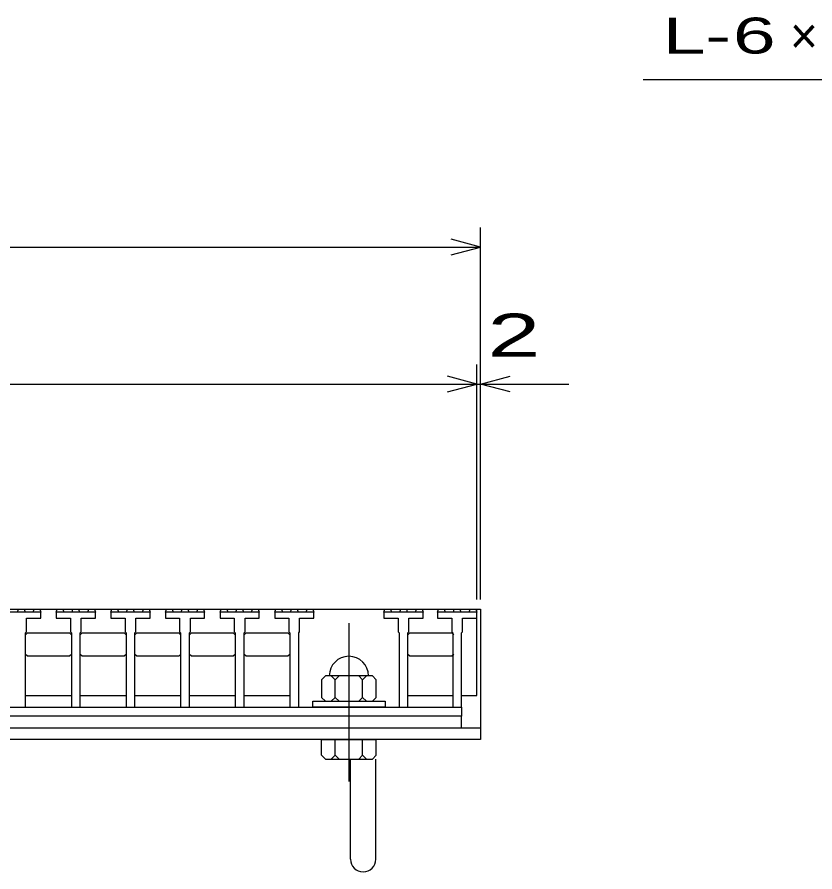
# Model space of a CAD drawing. Units: millimetres, scale not verified. Extents: x -1820 to 1731, y -1282 to 1054.
# Drawn here: x -586.8 to -179.2, y -656.1 to -219.6 of the extents above; entities that cross this region are included whole.
import ezdxf
from ezdxf.enums import TextEntityAlignment as Align

# ---------------------------------------------------------------- set-up
doc = ezdxf.new("R2010")
doc.units = ezdxf.units.MM
doc.header["$LTSCALE"] = 10
doc.linetypes.add('CHAIN', pattern=[18.5, 12, -1.5, 3.5, -1.5])
for name, color, linetype, lineweight in [('16', 3, 'Continuous', 25), ('19', 6, 'Continuous', 25), ('22', 2, 'Continuous', 25)]:
    doc.layers.add(name, color=color, linetype=linetype, lineweight=lineweight)
doc.styles.add('ベクトル', font='')
doc.styles.get('ベクトル').set_extended_font_data('ベクトル')

msp = doc.modelspace()

# ---------------------------------------------------------------- linework, layer by layer
at = {"layer": '16'}
for p, q in [((-1348, -522), (-352, -522)), ((-574.7, -523.5), (-594.7, -523.5)), ((-586.65, -523.5), (-586.15, -522)), ((-586.15, -522), (-583.25, -522)), ((-583.25, -522), (-582.75, -523.5)), ((-578.6, -523.5), (-578.1, -522)), ((-578.1, -522), (-575.2, -522)), ((-575.2, -522), (-574.7, -523.5)), ((-574.7, -526.5), (-574.7, -523.5)), ((-566.8, -523.5), (-566.3, -522)), ((-566.8, -523.5), (-566.8, -526.5)), ((-546.8, -523.5), (-566.8, -523.5)), ((-566.3, -522), (-563.4, -522)), ((-563.4, -522), (-562.9, -523.5)), ((-558.75, -523.5), (-558.25, -522)), ((-558.25, -522), (-555.35, -522)), ((-555.35, -522), (-554.85, -523.5)), ((-550.7, -523.5), (-550.2, -522)), ((-550.2, -522), (-547.3, -522)), ((-547.3, -522), (-546.8, -523.5)), ((-546.8, -526.5), (-546.8, -523.5)), ((-538.9, -523.5), (-538.4, -522)), ((-538.9, -523.5), (-538.9, -526.5)), ((-518.9, -523.5), (-538.9, -523.5)), ((-538.4, -522), (-535.5, -522)), ((-535.5, -522), (-535, -523.5)), ((-530.85, -523.5), (-530.35, -522)), ((-530.35, -522), (-527.45, -522)), ((-527.45, -522), (-526.95, -523.5)), ((-522.8, -523.5), (-522.3, -522)), ((-522.3, -522), (-519.4, -522)), ((-519.4, -522), (-518.9, -523.5)), ((-518.9, -526.5), (-518.9, -523.5)), ((-511, -523.5), (-510.5, -522)), ((-511, -523.5), (-511, -526.5)), ((-491, -523.5), (-511, -523.5)), ((-510.5, -522), (-507.6, -522)), ((-507.6, -522), (-507.1, -523.5)), ((-502.95, -523.5), (-502.45, -522)), ((-502.45, -522), (-499.55, -522)), ((-499.55, -522), (-499.05, -523.5)), ((-494.9, -523.5), (-494.4, -522)), ((-494.4, -522), (-491.5, -522)), ((-491.5, -522), (-491, -523.5)), ((-491, -526.5), (-491, -523.5)), ((-483.1, -523.5), (-482.6, -522)), ((-483.1, -523.5), (-483.1, -526.5)), ((-463.1, -523.5), (-483.1, -523.5)), ((-482.6, -522), (-479.7, -522)), ((-479.7, -522), (-479.2, -523.5)), ((-475.05, -523.5), (-474.55, -522)), ((-474.55, -522), (-471.65, -522)), ((-471.65, -522), (-471.15, -523.5)), ((-467, -523.5), (-466.5, -522)), ((-466.5, -522), (-463.6, -522)), ((-463.6, -522), (-463.1, -523.5)), ((-463.1, -526.5), (-463.1, -523.5)), ((-455.2, -523.5), (-454.7, -522)), ((-455.2, -523.5), (-455.2, -526.5)), ((-435.2, -523.5), (-455.2, -523.5)), ((-454.7, -522), (-451.8, -522)), ((-451.8, -522), (-451.3, -523.5)), ((-447.15, -523.5), (-446.65, -522)), ((-446.65, -522), (-443.75, -522)), ((-443.75, -522), (-443.25, -523.5)), ((-439.1, -523.5), (-438.6, -522)), ((-438.6, -522), (-435.7, -522)), ((-435.7, -522), (-435.2, -523.5)), ((-435.2, -526.5), (-435.2, -523.5)), ((-399.4, -523.5), (-398.9, -522)), ((-399.4, -523.5), (-399.4, -526.5)), ((-379.4, -523.5), (-399.4, -523.5)), ((-398.9, -522), (-396, -522)), ((-396, -522), (-395.5, -523.5)), ((-391.35, -523.5), (-390.85, -522)), ((-390.85, -522), (-387.95, -522)), ((-387.95, -522), (-387.45, -523.5)), ((-383.3, -523.5), (-382.8, -522)), ((-382.8, -522), (-379.9, -522)), ((-379.9, -522), (-379.4, -523.5)), ((-379.4, -526.5), (-379.4, -523.5)), ((-372, -523.5), (-371.5, -522)), ((-372, -523.5), (-372, -526.5)), ((-352, -523.5), (-372, -523.5)), ((-371.5, -522), (-368.6, -522)), ((-368.6, -522), (-368.1, -523.5)), ((-363.95, -523.5), (-363.45, -522)), ((-363.45, -522), (-360.55, -522)), ((-360.55, -522), (-360.05, -523.5)), ((-355.9, -523.5), (-355.4, -522)), ((-355.4, -522), (-352.5, -522)), ((-352.5, -522), (-352, -523.5)), ((-352, -566), (-352, -522)), ((-352, -526.5), (-352, -523.5)), ((-581.95, -533.5), (-581.95, -526.5)), ((-581.95, -526.5), (-574.7, -526.5)), ((-566.8, -526.5), (-559.55, -526.5)), ((-559.55, -526.5), (-559.55, -533.5)), ((-554.05, -533.5), (-554.05, -526.5)), ((-554.05, -526.5), (-546.8, -526.5)), ((-538.9, -526.5), (-531.65, -526.5)), ((-531.65, -526.5), (-531.65, -533.5)), ((-526.15, -533.5), (-526.15, -526.5)), ((-526.15, -526.5), (-518.9, -526.5)), ((-511, -526.5), (-503.75, -526.5)), ((-503.75, -526.5), (-503.75, -533.5)), ((-498.25, -533.5), (-498.25, -526.5)), ((-498.25, -526.5), (-491, -526.5)), ((-483.1, -526.5), (-475.85, -526.5)), ((-475.85, -526.5), (-475.85, -533.5)), ((-470.35, -533.5), (-470.35, -526.5)), ((-470.35, -526.5), (-463.1, -526.5)), ((-455.2, -526.5), (-447.95, -526.5)), ((-447.95, -526.5), (-447.95, -533.5)), ((-442.45, -533.5), (-442.45, -526.5)), ((-442.45, -526.5), (-435.2, -526.5)), ((-399.4, -526.5), (-392.15, -526.5)), ((-392.15, -526.5), (-392.15, -533.5)), ((-386.65, -533.5), (-386.65, -526.5)), ((-386.65, -526.5), (-379.4, -526.5)), ((-372, -526.5), (-364.75, -526.5)), ((-364.75, -526.5), (-364.75, -533.5)), ((-359.25, -533.5), (-359.25, -526.5)), ((-359.25, -526.5), (-352, -526.5)), ((-582.45, -534), (-581.95, -533.5)), ((-582.45, -572), (-582.45, -534)), ((-582.45, -535), (-581.45, -534)), ((-581.45, -534), (-560.05, -534)), ((-560.05, -534), (-559.05, -535)), ((-559.55, -533.5), (-559.05, -534)), ((-559.05, -534), (-559.05, -572)), ((-554.55, -534), (-554.05, -533.5)), ((-554.55, -572), (-554.55, -534)), ((-554.55, -535), (-553.55, -534)), ((-553.55, -534), (-532.15, -534)), ((-532.15, -534), (-531.15, -535)), ((-531.65, -533.5), (-531.15, -534)), ((-531.15, -534), (-531.15, -572)), ((-526.65, -534), (-526.15, -533.5)), ((-526.65, -572), (-526.65, -534)), ((-526.65, -535), (-525.65, -534)), ((-525.65, -534), (-504.25, -534)), ((-504.25, -534), (-503.25, -535)), ((-503.75, -533.5), (-503.25, -534)), ((-503.25, -534), (-503.25, -572)), ((-498.75, -534), (-498.25, -533.5)), ((-498.75, -572), (-498.75, -534)), ((-498.75, -535), (-497.75, -534)), ((-497.75, -534), (-476.35, -534)), ((-476.35, -534), (-475.35, -535)), ((-475.85, -533.5), (-475.35, -534)), ((-475.35, -534), (-475.35, -572)), ((-470.85, -534), (-470.35, -533.5)), ((-470.85, -572), (-470.85, -534)), ((-470.85, -535), (-469.85, -534)), ((-469.85, -534), (-448.45, -534)), ((-448.45, -534), (-447.45, -535)), ((-447.95, -533.5), (-447.45, -534)), ((-447.45, -534), (-447.45, -572)), ((-442.95, -534), (-442.45, -533.5)), ((-442.95, -572), (-442.95, -534)), ((-392.15, -533.5), (-391.65, -534)), ((-391.65, -534), (-391.65, -572)), ((-387.15, -534), (-386.65, -533.5)), ((-387.15, -572), (-387.15, -534)), ((-387.15, -535), (-386.15, -534)), ((-386.15, -534), (-364.75, -534)), ((-364.75, -533.5), (-364.25, -534)), ((-364.75, -534), (-363.75, -535)), ((-364.25, -534), (-364.25, -572)), ((-359.75, -534), (-359.25, -533.5)), ((-359.75, -572), (-359.75, -534)), ((-581.45, -546), (-582.45, -545)), ((-559.05, -545), (-560.05, -546)), ((-553.55, -546), (-554.55, -545)), ((-531.15, -545), (-532.15, -546)), ((-525.65, -546), (-526.65, -545)), ((-503.25, -545), (-504.25, -546)), ((-497.75, -546), (-498.75, -545)), ((-475.35, -545), (-476.35, -546)), ((-469.85, -546), (-470.85, -545)), ((-447.45, -545), (-448.45, -546)), ((-386.15, -546), (-387.15, -545)), ((-363.75, -545), (-364.75, -546)), ((-560.05, -546), (-581.45, -546)), ((-532.15, -546), (-553.55, -546)), ((-504.25, -546), (-525.65, -546)), ((-476.35, -546), (-497.75, -546)), ((-448.45, -546), (-469.85, -546)), ((-364.75, -546), (-386.15, -546)), ((-429.3, -556), (-431.3, -558)), ((-431.3, -558), (-431.3, -567)), ((-405.3, -556), (-429.3, -556)), ((-424.3, -558), (-426.3, -556)), ((-422.3, -556), (-424.3, -558)), ((-424.3, -567), (-424.3, -558)), ((-410.3, -558), (-412.3, -556)), ((-408.3, -556), (-410.3, -558)), ((-410.3, -567), (-410.3, -558)), ((-403.3, -558), (-405.3, -556)), ((-403.3, -567), (-403.3, -558)), ((-582.45, -566), (-559.05, -566)), ((-554.55, -566), (-531.15, -566)), ((-526.65, -566), (-503.25, -566)), ((-498.75, -566), (-475.35, -566)), ((-470.85, -566), (-447.45, -566)), ((-431.3, -567), (-429.3, -569)), ((-426.3, -569), (-424.3, -567)), ((-424.3, -567), (-422.3, -569)), ((-412.3, -569), (-410.3, -567)), ((-410.3, -567), (-408.3, -569)), ((-405.3, -569), (-403.3, -567)), ((-387.15, -566), (-364.25, -566)), ((-359.75, -566), (-352, -566)), ((-435.8, -572), (-435.8, -569)), ((-435.8, -569), (-398.8, -569)), ((-398.8, -569), (-398.8, -572)), ((-1340.25, -572), (-359.75, -572)), ((-586.95, -572), (-582.45, -572)), ((-559.05, -572), (-554.55, -572)), ((-531.15, -572), (-526.65, -572)), ((-503.25, -572), (-498.75, -572)), ((-475.35, -572), (-470.85, -572)), ((-447.45, -572), (-442.95, -572)), ((-398.8, -572), (-435.8, -572)), ((-391.65, -572), (-387.15, -572)), ((-364.25, -572), (-359.75, -572)), ((-359.75, -572), (-359.75, -576.5)), ((-359.75, -576.5), (-1340.25, -576.5)), ((-359.75, -582.5), (-359.75, -576.5)), ((-1340.25, -582.5), (-359.75, -582.5))]:
    msp.add_line(p, q, dxfattribs=at)
at = {"layer": '16', "linetype": 'CHAIN'}
msp.add_line((-417.3, -529), (-417.3, -610), dxfattribs=at)
at = {"layer": '16'}
msp.add_arc((-417.3, -556), 10, 0, 180, dxfattribs=at)
at = {"layer": '19'}
for p, q in [((-352, -522), (-350, -522)), ((-350, -522), (-350, -582.5)), ((-1350, -582.5), (-350, -582.5)), ((-350, -582.5), (-350, -588.5)), ((-350, -588.5), (-1350, -588.5)), ((-431.3, -596.5), (-431.3, -588.5)), ((-431.3, -588.5), (-403.3, -588.5)), ((-424.3, -596.5), (-424.3, -588.5)), ((-410.3, -596.5), (-410.3, -588.5)), ((-403.3, -596.5), (-403.3, -588.5)), ((-431.3, -596.5), (-429.3, -598.5)), ((-424.3, -596.5), (-426.3, -598.5)), ((-422.3, -598.5), (-424.3, -596.5)), ((-410.3, -596.5), (-412.3, -598.5)), ((-408.3, -598.5), (-410.3, -596.5)), ((-405.3, -598.5), (-403.3, -596.5)), ((-429.3, -598.5), (-405.3, -598.5)), ((-416.5, -649.61), (-416.5, -598.5)), ((-403.5, -649.61), (-403.5, -598.5))]:
    msp.add_line(p, q, dxfattribs=at)
msp.add_arc((-410, -649.61), 6.5, 180, 0, dxfattribs=at)
at = {"layer": '22', "color": 4}
for p, q in [((-267, -251.5), (-67, -251.5)), ((-350, -517), (-350, -327)), ((-350, -337), (-365, -333)), ((-1350, -337), (-350, -337)), ((-365, -341), (-350, -337)), ((-352, -517), (-352, -397)), ((-350, -517), (-350, -397)), ((-352, -407), (-367, -403)), ((-350, -407), (-335, -403)), ((-1348, -407), (-352, -407)), ((-367, -411), (-352, -407)), ((-352, -407), (-350, -407)), ((-335, -411), (-350, -407)), ((-350, -407), (-305, -407))]:
    msp.add_line(p, q, dxfattribs=at)

# ---------------------------------------------------------------- texts
at = {"layer": '22', "style": 'ベクトル'}
for s, height, width, p in [('L-', 18.33, 1.6, (-257, -229)), (' 6 ', 18.33, 1.6, (-232, -229)), (' 2 ', 21.99, 1.65, (-360, -382))]:
    msp.add_text(s, height=height, dxfattribs=dict(at, width=width)).set_placement(p, align=Align.MIDDLE_LEFT)
msp.add_text('×', height=18.33, dxfattribs=at).set_placement((-192, -229), align=Align.MIDDLE_LEFT)

doc.saveas('drawing.dxf')
